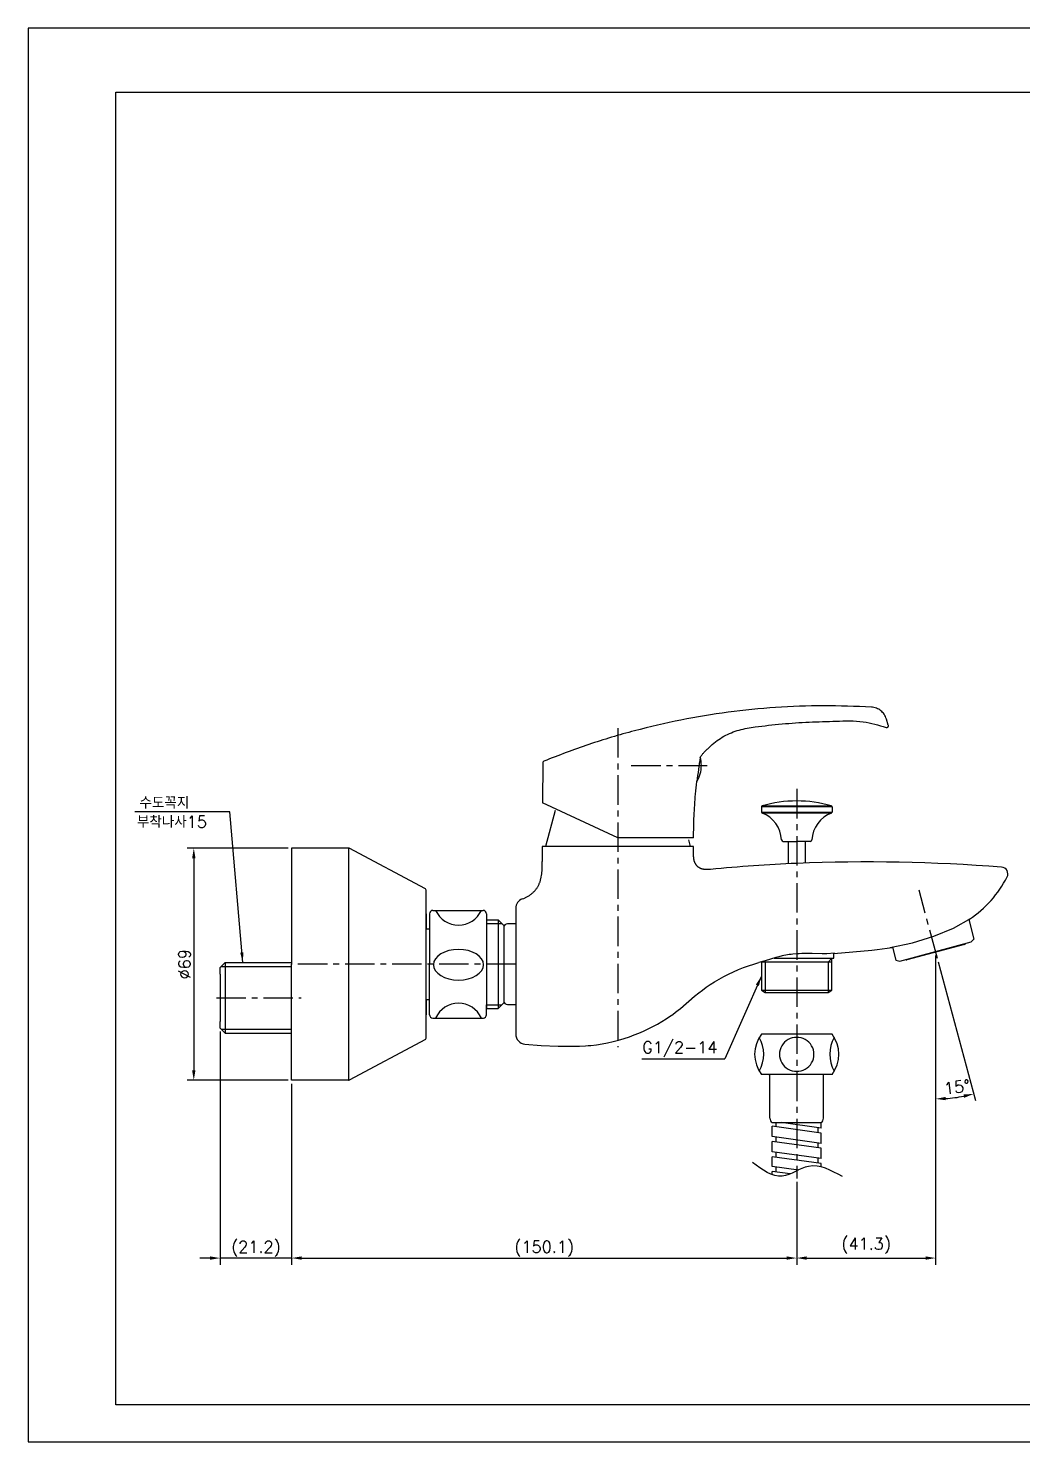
# Model space of a CAD drawing. Extents: x 10556 to 11150, y -6579 to -6159.
# Drawn here: x 10555.9 to 10851.5, y -6578.8 to -6158.8 of the extents above; entities that cross this region are included whole.
import ezdxf

# ---------------------------------------------------------------- set-up
doc = ezdxf.new("R2010")
doc.units = 0
doc.header["$LTSCALE"] = 7
doc.header["$MEASUREMENT"] = 0
doc.linetypes.add('CENTER', pattern=[2, 1.25, -0.25, 0.25, -0.25])
doc.layers.get('0').update_dxf_attribs({"color": 2, "linetype": 'CONTINUOUS'})
for name, color, linetype in [('08_ALL_FEATURES', 7, 'CONTINUOUS'), ('CL', 1, 'CENTER'), ('D', 2, 'CONTINUOUS'), ('DIM', 2, 'CONTINUOUS'), ('DWG', 7, 'CONTINUOUS'), ('Make2D 표시선', 7, 'CONTINUOUS'), ('TXT', 4, 'CONTINUOUS')]:
    doc.layers.add(name, color=color, linetype=linetype)
doc.styles.add('GHS', font='ROMANS.shx', dxfattribs={"bigfont": 'GHS.shx'})
doc.dimstyles.new('STANDARD$7', dxfattribs={"dimtxt": 3.5, "dimasz": 3, "dimexe": 1, "dimexo": 1, "dimgap": 1, "dimtad": 1, "dimdec": 4, "dimzin": 0, "dimdsep": 46, "dimtxsty": 'GHS', "dimcen": 1, "dimclrd": 256, "dimclre": 256, "dimclrt": 2, "dimadec": 4, "dimazin": 0, "dimtfac": 1, "dimtdec": 4, "dimtmove": 2, "dimatfit": 2, "dimfxl": 0, "dimtolj": 1, "dimtzin": 0, "dimlwd": -1, "dimlwe": -1, "dimarcsym": 0})

msp = doc.modelspace()

# ---------------------------------------------------------------- linework, layer by layer
at = {"color": 2, "linetype": 'Continuous'}
for p, q in [((10692.09, -6424.77), (10696.69, -6424.77)), ((10692.09, -6448.97), (10696.69, -6448.97))]:
    msp.add_line(p, q, dxfattribs=at)
at = {"color": 7}
msp.add_line((10700.79, -6428.01), (10700.79, -6445.73), dxfattribs=at)
at = {"linetype": 'Continuous'}
msp.add_lwpolyline([(10555.89, -6578.76), (11149.89, -6578.76), (11149.89, -6158.76), (10555.89, -6158.76)], close=True, dxfattribs=at)
at = {"layer": '08_ALL_FEATURES', "color": 7, "linetype": 'Continuous'}
for p, q in [((10700.79, -6424.87), (10698.29, -6424.87)), ((10830.89, -6426.13), (10836.15, -6423.15)), ((10818.76, -6430.48), (10825.05, -6428.51)), ((10825.05, -6428.51), (10830.89, -6426.13)), ((10812.09, -6431.94), (10818.76, -6430.48))]:
    msp.add_line(p, q, dxfattribs=at)
msp.add_arc((10698.29, -6425.87), 1, 90, 180, dxfattribs=at)
at = {"layer": 'CL'}
for p, q in [((10731.15, -6366.73), (10731.15, -6461.57)), ((10735.12, -6377.83), (10757.73, -6377.83)), ((10784.3, -6384.8), (10784.3, -6500.51)), ((10826.11, -6435.21), (10820.65, -6414.83)), ((10700.79, -6436.87), (10634.18, -6436.87)), ((10611.81, -6446.87), (10637, -6446.87))]:
    msp.add_line(p, q, dxfattribs=at)
at = {"layer": 'D'}
for p, q in [((10633.18, -6402.37), (10603.09, -6402.37)), ((10605.09, -6405.37), (10605.09, -6468.37)), ((10695.59, -6423.67), (10695.59, -6450.07)), ((10614.43, -6436.37), (10614.43, -6457.37)), ((10774.95, -6436.26), (10774.67, -6435.96)), ((10774.95, -6436.26), (10774.95, -6445.26)), ((10793.65, -6436.26), (10794.77, -6435.06)), ((10793.65, -6436.26), (10793.65, -6445.26)), ((10612.93, -6456.87), (10612.93, -6526.19)), ((10613.23, -6456.17), (10634.18, -6456.17)), ((10738.22, -6464.94), (10762.94, -6464.94)), ((10633.18, -6471.37), (10603.09, -6471.37)), ((10634.18, -6472.37), (10634.18, -6526.19)), ((10634.18, -6472.37), (10634.18, -6526.19)), ((10784.3, -6502.61), (10784.3, -6526.19)), ((10609.93, -6524.19), (10606.93, -6524.19)), ((10634.18, -6524.19), (10612.93, -6524.19)), ((10637.18, -6524.19), (10781.3, -6524.19)), ((10637.18, -6524.19), (10640.18, -6524.19))]:
    msp.add_line(p, q, dxfattribs=at)
at = {"layer": 'D', "color": 0}
for p, q in [((10674.18, -6436.87), (10674.18, -6414.92)), ((10674.18, -6458.82), (10674.18, -6436.87))]:
    msp.add_line(p, q, dxfattribs=at)
at = {"layer": 'D'}
msp.add_spline([(10797.88, -6499.96), (10787.84, -6496.94), (10780, -6499.85), (10771.12, -6495.78)], degree=3, dxfattribs=at)
for points in [[(10604.59, -6405.37), (10605.59, -6405.37), (10605.09, -6402.37)], [(10604.59, -6468.37), (10605.59, -6468.37), (10605.09, -6471.37)], [(10609.93, -6523.69), (10609.93, -6524.69), (10612.93, -6524.19)], [(10637.18, -6523.69), (10637.18, -6524.69), (10634.18, -6524.19)], [(10637.18, -6523.69), (10637.18, -6524.69), (10634.18, -6524.19)], [(10781.3, -6523.69), (10781.3, -6524.69), (10784.3, -6524.19)]]:
    msp.add_solid(points, dxfattribs=at)
at = {"layer": 'DIM'}
for p, q in [((10794.8, -6390.1), (10773.8, -6390.1)), ((10773.8, -6391.66), (10794.8, -6391.66)), ((10773.99, -6391.94), (10794.6, -6391.94)), ((10774.01, -6389.81), (10794.58, -6389.81)), ((10825.59, -6434.28), (10825.59, -6526.19)), ((10826.37, -6436.18), (10837.4, -6477.34)), ((10773.82, -6444.61), (10794.77, -6444.61)), ((10784.3, -6501.51), (10784.3, -6526.19)), ((10784.3, -6501.61), (10784.3, -6526.19)), ((10787.3, -6524.19), (10822.59, -6524.19))]:
    msp.add_line(p, q, dxfattribs=at)
msp.add_arc((10825.59, -6433.28), 43.62, 273.9417, 281.0583, dxfattribs=at)
for points in [[(10828.6, -6477.29), (10828.57, -6476.29), (10825.59, -6476.89)], [(10833.84, -6475.6), (10834.07, -6476.57), (10836.88, -6475.41)], [(10781.3, -6523.69), (10781.3, -6524.69), (10784.3, -6524.19)], [(10787.3, -6523.69), (10787.3, -6524.69), (10784.3, -6524.19)], [(10822.59, -6523.69), (10822.59, -6524.69), (10825.59, -6524.19)]]:
    msp.add_solid(points, dxfattribs=at)
at = {"layer": 'DWG', "color": 7, "linetype": 'Continuous'}
for p, q in [((10811.53, -6365.89), (10810.97, -6364.02)), ((10708.85, -6376.98), (10708.75, -6388.88)), ((10731.15, -6399.33), (10708.75, -6388.88)), ((10692.09, -6423.67), (10695.59, -6423.67)), ((10692.09, -6450.07), (10695.59, -6450.07)), ((10794.8, -6457.62), (10773.8, -6457.62)), ((10794.8, -6469.62), (10773.8, -6469.62)), ((10776.05, -6469.62), (10776.35, -6469.62)), ((10776.35, -6482.61), (10776.35, -6469.62)), ((10792.25, -6482.61), (10792.25, -6469.62)), ((10777.05, -6483.92), (10778.05, -6483.92)), ((10778.05, -6483.92), (10791.55, -6483.92)), ((10778.05, -6483.92), (10778.05, -6485.18)), ((10791.55, -6485.59), (10779.67, -6483.92)), ((10791.55, -6485.59), (10791.55, -6483.92)), ((10791.55, -6487.07), (10777.05, -6485.04)), ((10777.05, -6488.07), (10777.05, -6485.04)), ((10791.55, -6490.1), (10777.05, -6488.07)), ((10778.05, -6488.21), (10778.05, -6489.69)), ((10790.55, -6485.45), (10790.55, -6486.93)), ((10791.55, -6490.1), (10791.55, -6487.07)), ((10791.55, -6491.58), (10777.05, -6489.55)), ((10777.05, -6492.58), (10777.05, -6489.55)), ((10791.55, -6494.61), (10777.05, -6492.58)), ((10778.05, -6492.68), (10778.05, -6494.2)), ((10790.55, -6489.96), (10790.55, -6491.44)), ((10791.55, -6494.61), (10791.55, -6491.58)), ((10777.05, -6496.95), (10777.05, -6494.06)), ((10791.55, -6496.09), (10777.05, -6494.06)), ((10784.82, -6498.05), (10777.05, -6496.95)), ((10778.05, -6497.06), (10778.05, -6498.57)), ((10790.55, -6494.44), (10790.55, -6495.95)), ((10791.55, -6497.12), (10791.55, -6496.09)), ((10777.05, -6499.43), (10777.05, -6498.43)), ((10782.37, -6499.18), (10777.05, -6498.43))]:
    msp.add_line(p, q, dxfattribs=at)
at = {"layer": 'DWG'}
for p, q in [((10712.53, -6391.19), (10709.65, -6401.93)), ((10773.8, -6390.1), (10773.8, -6391.66)), ((10794.8, -6390.1), (10794.8, -6391.66)), ((10752.1, -6399.87), (10752.65, -6401.93)), ((10780.28, -6400.37), (10784.3, -6400.37)), ((10781.8, -6400.37), (10781.8, -6407.03)), ((10788.31, -6400.37), (10784.3, -6400.37)), ((10786.8, -6400.37), (10786.8, -6406.82)), ((10634.18, -6402.37), (10634.18, -6436.37)), ((10651.06, -6402.37), (10634.18, -6402.37)), ((10634.18, -6402.37), (10634.18, -6436.87)), ((10651.06, -6402.37), (10634.18, -6402.37)), ((10651.06, -6402.37), (10651.06, -6471.37)), ((10673.92, -6414.48), (10651.29, -6402.43)), ((10673.92, -6414.48), (10651.29, -6402.43)), ((10676.18, -6420.87), (10691.09, -6420.87)), ((10674.18, -6421.87), (10674.18, -6426.47)), ((10675.18, -6421.87), (10675.18, -6436.87)), ((10692.09, -6421.87), (10692.09, -6424.77)), ((10692.09, -6423.65), (10692.09, -6436.87)), ((10695.59, -6423.67), (10697.29, -6425.37)), ((10697.29, -6425.37), (10697.29, -6436.87)), ((10697.29, -6425.87), (10697.29, -6428.37)), ((10835.41, -6423.57), (10836.98, -6429.42)), ((10674.18, -6426.37), (10675.18, -6426.37)), ((10836.98, -6429.42), (10836.16, -6430.24)), ((10795.3, -6435.06), (10795.3, -6433.64)), ((10812.77, -6431.79), (10813.8, -6435.63)), ((10814.91, -6435.93), (10825.54, -6433.08)), ((10834.14, -6430.99), (10817.04, -6435.57)), ((10825.54, -6433.08), (10836.16, -6430.24)), ((10612.93, -6437.87), (10614.43, -6436.37)), ((10612.93, -6439.87), (10612.93, -6437.87)), ((10614.43, -6436.37), (10634.18, -6436.37)), ((10634.18, -6471.37), (10634.18, -6436.87)), ((10675.18, -6451.87), (10675.18, -6436.87)), ((10692.09, -6436.87), (10692.09, -6450.09)), ((10697.29, -6436.87), (10697.29, -6448.37)), ((10773.82, -6436.19), (10773.82, -6444.61)), ((10784.3, -6436.26), (10773.82, -6436.26)), ((10777.59, -6435.06), (10795.3, -6435.06)), ((10794.77, -6436.26), (10784.3, -6436.26)), ((10794.77, -6444.61), (10794.77, -6435.06)), ((10813.8, -6435.63), (10814.91, -6435.93)), ((10612.93, -6439.87), (10612.93, -6453.87)), ((10697.29, -6445.37), (10697.29, -6447.87)), ((10773.82, -6444.61), (10774.95, -6445.26)), ((10774.95, -6445.26), (10793.65, -6445.26)), ((10793.65, -6445.26), (10794.77, -6444.61)), ((10674.18, -6447.27), (10674.18, -6451.87)), ((10674.18, -6447.37), (10675.18, -6447.37)), ((10692.09, -6451.87), (10692.09, -6448.97)), ((10692.09, -6450.47), (10692.09, -6450.07)), ((10695.59, -6450.07), (10697.29, -6448.37)), ((10698.29, -6448.87), (10700.79, -6448.87)), ((10612.93, -6455.87), (10612.93, -6453.87)), ((10676.18, -6452.87), (10691.18, -6452.87)), ((10612.93, -6455.87), (10614.43, -6457.37)), ((10614.43, -6457.37), (10634.18, -6457.37)), ((10673.92, -6459.26), (10651.29, -6471.31)), ((10651.06, -6471.37), (10634.18, -6471.37))]:
    msp.add_line(p, q, dxfattribs=at)
at = {"layer": 'DWG', "color": 2}
msp.add_line((10613.23, -6437.57), (10634.18, -6437.57), dxfattribs=at)
at = {"layer": 'DWG', "color": 7, "linetype": 'Continuous'}
for centre, radius, start, end in [((11168.13, -6437.49), 417.16, 171.4391, 172.4395), ((10781.8, -6463.62), 10, 143.0917, 216.8699), ((10764.48, -6463.62), 10, 330, 30), ((10784.18, -6463.65), 5.02, 88.6566, 271.3434), ((10784.41, -6463.65), 5.02, 268.6566, 91.3434), ((10804.12, -6463.62), 10, 150, 210), ((10786.8, -6463.62), 10, 323.1301, 36.8825), ((10777.85, -6482.66), 1.5, 178.2676, 237.8), ((10790.75, -6482.66), 1.5, 302.2, 1.7324)]:
    msp.add_arc(centre, radius, start, end, dxfattribs=at)
at = {"layer": 'DWG', "color": 7}
for start, end in [(0, 15.574), (328.3046, 0)]:
    msp.add_arc((10746.87, -6377.83), 9.08, start, end, dxfattribs=at)
at = {"layer": 'DWG'}
for centre, radius, start, end in [((10774.1, -6390.1), 0.3, 105.9836, 180.002), ((10774.1, -6391.66), 0.3, 180.0003, 249.0601), ((10770.78, -6400.37), 9.02, 3.0104, 69.1298), ((10784.3, -6425.87), 37.5, 90, 105.9144), ((10784.3, -6425.87), 37.5, 74.0856, 90), ((10797.82, -6400.37), 9.02, 110.8702, 176.9896), ((10794.5, -6390.1), 0.3, 359.998, 74.0164), ((10794.5, -6391.66), 0.3, 290.9399, 359.9997), ((10780.28, -6399.87), 0.5, 183.0104, 270), ((10788.31, -6399.87), 0.5, 270, 356.9896), ((10651.06, -6402.87), 0.5, 61.9598, 90), ((10651.06, -6402.87), 0.5, 61.9598, 90), ((10673.68, -6414.92), 0.5, 0, 61.9598), ((10673.68, -6414.92), 0.5, 0, 61.9598), ((10676.18, -6421.87), 1, 90, 180), ((10683.77, -6417.83), 7.44, 204.1397, 335.8603), ((10691.09, -6421.87), 1, 0, 90), ((10834.01, -6430.5), 0.5, 285, 338.1301), ((10816.91, -6435.08), 0.5, 231.8699, 285), ((10683.77, -6455.91), 7.44, 24.1397, 155.8603), ((10698.29, -6447.87), 1, 180, 270), ((10676.18, -6451.87), 1, 180, 270), ((10691.09, -6451.87), 1, 270, 0), ((10673.68, -6458.82), 0.5, 298.0402, 0), ((10651.06, -6470.87), 0.5, 270, 298.0402)]:
    msp.add_arc(centre, radius, start, end, dxfattribs=at)
at = {"layer": 'DWG', "extrusion": (0, 0, -1)}
msp.add_ellipse((10683.77, -6437.03), major_axis=(-7.44, 0), ratio=0.612786, dxfattribs=at)
at = {"layer": 'DWG', "color": 7, "linetype": 'Continuous'}
for points in [[(10806.48, -6360.47), (10792.24, -6360.09), (10778.03, -6360.61), (10763.91, -6362.02), (10749.9, -6364.34), (10736.08, -6367.53), (10722.48, -6371.59), (10709.16, -6376.52)], [(10810.97, -6364.02), (10810.28, -6362.6), (10809.28, -6361.54), (10808.02, -6360.82), (10806.48, -6360.47)], [(10758.17, -6372.58), (10758.75, -6371.99), (10762.67, -6369.14), (10767.16, -6367.3), (10771.92, -6366.33)], [(10771.92, -6366.33), (10779.93, -6365.48), (10787.97, -6364.92), (10796.03, -6364.66), (10804.08, -6364.82), (10810.87, -6366.5)], [(10810.87, -6366.5), (10811.04, -6366.54), (10811.18, -6366.52), (10811.39, -6366.41), (10811.53, -6366.2), (10811.55, -6366.07), (10811.53, -6365.89)], [(10709.16, -6376.52), (10708.94, -6376.7), (10708.85, -6376.98)], [(10753.66, -6399.33), (10753.69, -6396.08), (10753.8, -6392.82), (10753.97, -6389.57), (10754.22, -6386.32), (10754.6, -6382.6)]]:
    msp.add_spline(points, degree=3, dxfattribs=at)
msp.add_open_spline([(10755.62, -6375.39), (10755.72, -6375.23), (10755.98, -6374.85), (10756.42, -6374.27), (10756.94, -6373.7), (10757.42, -6373.23), (10757.8, -6372.89), (10758.04, -6372.69), (10758.14, -6372.6), (10758.17, -6372.58)], degree=3, knots=[5.118301, 5.118301, 5.118301, 5.118301, 5.681001, 6.505333, 7.300989, 7.992739, 8.515593, 8.829222, 8.927969, 8.927969, 8.927969, 8.927969], dxfattribs=at)
at = {"layer": 'Make2D 표시선'}
for p, q in [((10753.65, -6399.33), (10731.15, -6399.33)), ((10709.65, -6401.93), (10708.65, -6401.93)), ((10708.65, -6401.93), (10708.65, -6406.34)), ((10731.15, -6401.93), (10708.65, -6401.93)), ((10753.65, -6401.93), (10731.15, -6401.93)), ((10753.65, -6401.93), (10752.65, -6401.93)), ((10753.65, -6404.2), (10753.65, -6401.93)), ((10700.79, -6420.27), (10700.79, -6457.63)), ((10700.79, -6420.27), (10700.79, -6457.63)), ((10700.79, -6420.27), (10700.79, -6420.63)), ((10835.68, -6423.48), (10835.42, -6423.61)), ((10795.55, -6433.63), (10793.23, -6433.78)), ((10795.3, -6433.65), (10806.63, -6432.69)), ((10806.63, -6432.69), (10808.17, -6432.51)), ((10808.17, -6432.51), (10809.71, -6432.31)), ((10809.71, -6432.31), (10811.14, -6432.1)), ((10811.14, -6432.1), (10812.56, -6431.86)), ((10812.77, -6431.81), (10812.56, -6431.86)), ((10765.49, -6439.12), (10766.95, -6438.48)), ((10766.95, -6438.48), (10768.46, -6437.89)), ((10768.46, -6437.89), (10769.99, -6437.34)), ((10769.99, -6437.34), (10771.51, -6436.85)), ((10771.51, -6436.85), (10773.05, -6436.41)), ((10774.57, -6435.99), (10773.05, -6436.41)), ((10758.55, -6442.94), (10759.87, -6442.1)), ((10759.87, -6442.1), (10761.21, -6441.3)), ((10761.21, -6441.3), (10762.62, -6440.52)), ((10762.62, -6440.52), (10764.05, -6439.79)), ((10764.05, -6439.79), (10765.49, -6439.12)), ((10749.75, -6449.99), (10753.93, -6446.39)), ((10753.93, -6446.39), (10755.19, -6445.37)), ((10755.19, -6445.37), (10756.25, -6444.55)), ((10756.25, -6444.55), (10757.39, -6443.73)), ((10757.39, -6443.73), (10758.55, -6442.94)), ((10747.44, -6451.77), (10748.27, -6451.16)), ((10748.27, -6451.16), (10749.09, -6450.53)), ((10749.09, -6450.53), (10749.75, -6449.99)), ((10740.17, -6456.08), (10741.54, -6455.39)), ((10741.54, -6455.39), (10742.88, -6454.66)), ((10742.88, -6454.66), (10744.2, -6453.89)), ((10744.2, -6453.89), (10745.5, -6453.08)), ((10745.5, -6453.08), (10746.48, -6452.43)), ((10746.48, -6452.43), (10747.44, -6451.77)), ((10729.74, -6459.84), (10731.37, -6459.42)), ((10731.37, -6459.42), (10732.97, -6458.95)), ((10732.97, -6458.95), (10734.56, -6458.42)), ((10734.56, -6458.42), (10735.99, -6457.9)), ((10735.99, -6457.9), (10737.4, -6457.34)), ((10737.4, -6457.34), (10738.8, -6456.73)), ((10738.8, -6456.73), (10740.17, -6456.08)), ((10703.52, -6460.62), (10708.39, -6460.99)), ((10708.39, -6460.99), (10713.37, -6461.2)), ((10713.37, -6461.2), (10715.87, -6461.25)), ((10715.87, -6461.25), (10717.99, -6461.26)), ((10717.99, -6461.26), (10719.74, -6461.22)), ((10719.74, -6461.22), (10721.48, -6461.13)), ((10721.48, -6461.13), (10722.31, -6461.06)), ((10722.31, -6461.06), (10723.13, -6460.98)), ((10723.13, -6460.98), (10724.77, -6460.78)), ((10724.77, -6460.78), (10726.44, -6460.52)), ((10726.44, -6460.52), (10728.09, -6460.21)), ((10728.09, -6460.21), (10729.74, -6459.84))]:
    msp.add_line(p, q, dxfattribs=at)
for points in [[(10758.61, -6408.69), (10758.26, -6408.72), (10757.91, -6408.75), (10757.65, -6408.76), (10757.52, -6408.76), (10757.38, -6408.76), (10757.26, -6408.76), (10757.14, -6408.75), (10757.02, -6408.74), (10756.9, -6408.73), (10756.78, -6408.72), (10756.67, -6408.7), (10756.55, -6408.68), (10756.43, -6408.65), (10756.32, -6408.63), (10756.21, -6408.6), (10756.1, -6408.56), (10755.99, -6408.53), (10755.89, -6408.49), (10755.78, -6408.44), (10755.68, -6408.4), (10755.57, -6408.35), (10755.48, -6408.29), (10755.38, -6408.24), (10755.29, -6408.18), (10755.19, -6408.12), (10755.1, -6408.05), (10755.01, -6407.99), (10754.93, -6407.92), (10754.85, -6407.84), (10754.77, -6407.77), (10754.69, -6407.69), (10754.61, -6407.61), (10754.54, -6407.53), (10754.47, -6407.44), (10754.41, -6407.35), (10754.34, -6407.26), (10754.28, -6407.17), (10754.22, -6407.07), (10754.17, -6406.98), (10754.11, -6406.87), (10754.06, -6406.77), (10754.02, -6406.67), (10753.97, -6406.56), (10753.93, -6406.45), (10753.9, -6406.35), (10753.86, -6406.23), (10753.83, -6406.12), (10753.8, -6406), (10753.78, -6405.89), (10753.75, -6405.77), (10753.73, -6405.66), (10753.72, -6405.54), (10753.7, -6405.42), (10753.69, -6405.29), (10753.68, -6405.16), (10753.66, -6404.89), (10753.65, -6404.54), (10753.65, -6404.2)], [(10702.72, -6417.47), (10703.14, -6417.31), (10703.54, -6417.13), (10703.73, -6417.04), (10703.92, -6416.94), (10704.11, -6416.84), (10704.3, -6416.74), (10704.48, -6416.64), (10704.66, -6416.53), (10704.84, -6416.42), (10705.01, -6416.31), (10705.18, -6416.19), (10705.35, -6416.07), (10705.51, -6415.94), (10705.66, -6415.81), (10705.82, -6415.68), (10705.97, -6415.55), (10706.11, -6415.41), (10706.25, -6415.27), (10706.39, -6415.12), (10706.52, -6414.97), (10706.65, -6414.82), (10706.77, -6414.67), (10706.89, -6414.51), (10707.01, -6414.35), (10707.12, -6414.18), (10707.23, -6414.01), (10707.33, -6413.84), (10707.43, -6413.66), (10707.52, -6413.49), (10707.61, -6413.31), (10707.7, -6413.12), (10707.78, -6412.93), (10707.86, -6412.74), (10707.93, -6412.55), (10708, -6412.36), (10708.06, -6412.16), (10708.12, -6411.96), (10708.18, -6411.75), (10708.23, -6411.55), (10708.28, -6411.34), (10708.33, -6411.13), (10708.37, -6410.91), (10708.44, -6410.48), (10708.5, -6410.04), (10708.55, -6409.6), (10708.59, -6409.14), (10708.61, -6408.68), (10708.63, -6408.22), (10708.65, -6406.34)], [(10784.3, -6433.79), (10783.14, -6433.89), (10782.61, -6433.96), (10782.08, -6434.03), (10781.55, -6434.11), (10781.02, -6434.2), (10780.49, -6434.3), (10779.97, -6434.42), (10779.02, -6434.65), (10778.08, -6434.91), (10774.94, -6435.88), (10774.57, -6435.99)], [(10793.23, -6433.78), (10792.93, -6433.8), (10792.63, -6433.81), (10791.91, -6433.81), (10788.86, -6433.71), (10787.29, -6433.69), (10785.79, -6433.71), (10785.04, -6433.75), (10784.3, -6433.79)]]:
    msp.add_lwpolyline(points, dxfattribs=at)
msp.add_lwpolyline([(10700.79, -6457.63, 0.388004), (10703.52, -6460.62)], format="xyb", dxfattribs=at)
for centre, radius, start, end in [((10804.54, -6886.82), 480.33, 92.4149, 95.4847), ((10805.35, -6921.34), 514.86, 85.5594, 92.3437), ((10845.06, -6410.02), 2, 332.8084, 85.5662), ((10817, -6395.61), 33.55, 303.8304, 332.8072), ((10703.79, -6420.27), 3, 110.9187, 180.001), ((10703.79, -6420.27), 3, 110.9187, 180.001), ((10703.79, -6457.63), 3, 179.9997, 264.8255)]:
    msp.add_arc(centre, radius, start, end, dxfattribs=at)
at = {"layer": 'TXT', "color": 4}
for p, q in [((10581.89, -6177.76), (11135.89, -6177.76)), ((10581.89, -6567.76), (10581.89, -6177.76))]:
    msp.add_line(p, q, dxfattribs=at)
at = {"layer": 'TXT', "color": 4, "linetype": 'Continuous'}
msp.add_line((11135.89, -6567.76), (10581.89, -6567.76), dxfattribs=at)

# ---------------------------------------------------------------- texts
at = {"style": 'GHS'}
for s, p in [('수도꼭지 ', (10588.94, -6390.65)), ('부착나사15', (10588.19, -6396.32))]:
    msp.add_text(s, height=3.5, dxfattribs=at).set_placement(p)
at = {"layer": 'D', "style": 'GHS'}
msp.add_text('G1/2-14', height=3.5, dxfattribs=at).set_placement((10738.37, -6463.33))
at = {"layer": 'D', "insert": (10602.34, -6436.87), "char_height": 3.5, "attachment_point": 5, "rotation": 90, "style": 'GHS'}
msp.add_mtext('\\A1;%%C69', dxfattribs=at)
at = {"layer": 'D', "char_height": 3.5, "attachment_point": 5, "style": 'GHS'}
for s, insert in [('\\A1;(21.2)', (10623.55, -6521.44)), ('\\A1;(150.1)', (10709.24, -6521.44))]:
    msp.add_mtext(s, dxfattribs=dict(at, insert=insert))
at = {"layer": 'DIM', "insert": (10831.95, -6473.36), "char_height": 3.5, "attachment_point": 5, "rotation": 7.5, "style": 'GHS'}
msp.add_mtext('\\A1;15°', dxfattribs=at)
at = {"layer": 'DIM', "insert": (10804.94, -6520.52), "char_height": 3.5, "attachment_point": 5, "style": 'GHS'}
msp.add_mtext('\\A1;(41.3)', dxfattribs=at)

# ---------------------------------------------------------------- leaders
msp.add_leader([(10619.63, -6436.37), (10615.84, -6391.61), (10587.53, -6391.61)], dimstyle='STANDARD$7', override={"dimscale": 1, "dimexo": 1.5, "dimdec": 2, "dimcen": -1, "dimtdec": 2})
at = {"layer": 'D'}
msp.add_leader([(10773.82, -6440.4), (10762.94, -6464.94)], dimstyle='STANDARD$7', override={"dimscale": 1, "dimtad": 0, "dimatfit": 0}, dxfattribs=at)

doc.saveas('drawing.dxf')
